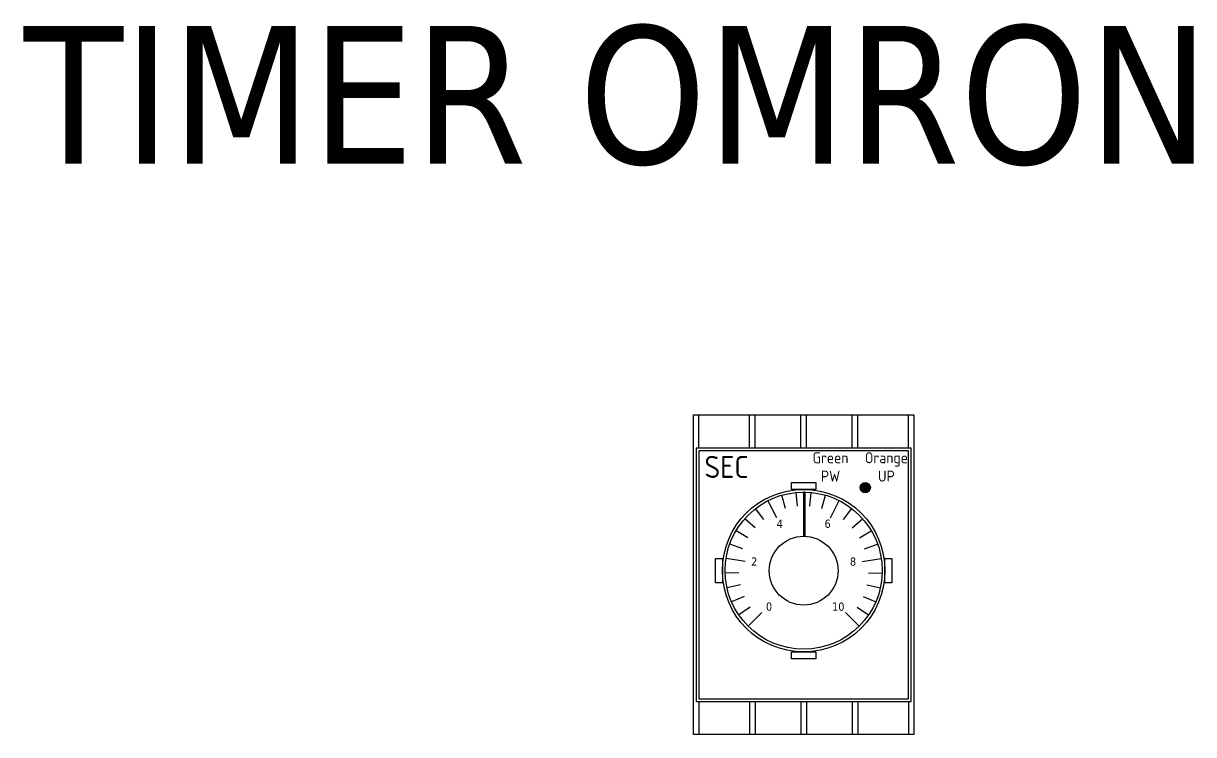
# Model space of a CAD drawing. Header units: millimetres. Extents: x 52 to 1233, y 252 to 406.
# Drawn here: x 1020.7 to 1233, y 274.6 to 403.6 of the extents above; entities that cross this region are included whole.
import ezdxf
from ezdxf.enums import TextEntityAlignment as Align

# ---------------------------------------------------------------- set-up
doc = ezdxf.new("R2010")
doc.units = ezdxf.units.MM
doc.styles.add('Tahoma (Input Text)', font='tahoma.ttf')
doc.styles.add('WD_IEC', font='isocp2.shx')

# ---------------------------------------------------------------- blocks, each defined once
blk = doc.blocks.new('kk')
blk.add_hatch(color=1).paths.add_polyline_path([(12.11, 15.06, 1), (10.26, 15.06, 1)])
at = {"color": 4}
for p, q in [((-19, 22.25), (-19, 28.25)), ((-9.82, 22.25), (-9.82, 28.25)), ((-8.82, 22.25), (-8.82, 28.25)), ((-0.5, 22.25), (-0.5, 28.25)), ((0.5, 22.25), (0.5, 28.25)), ((8.82, 22.25), (8.82, 28.25)), ((9.82, 22.25), (9.82, 28.25)), ((19, 22.25), (19, 28.25)), ((19.5, 22.25), (-19.5, 22.25)), ((-19.5, 22.25), (-19.5, -23.75)), ((19, 21.75), (-19, 21.75)), ((-19, 21.75), (-19, -23.25)), ((19, -23.25), (19, 21.75)), ((19.5, -23.75), (19.5, 22.25)), ((-19, -23.25), (19, -23.25)), ((-19.5, -23.75), (19.5, -23.75)), ((-19, -23.75), (-19, -29.75)), ((-9.82, -23.75), (-9.82, -29.75)), ((-8.82, -23.75), (-8.82, -29.75)), ((-0.5, -23.75), (-0.5, -29.75)), ((0.5, -23.75), (0.5, -29.75)), ((8.82, -23.75), (8.82, -29.75)), ((9.82, -23.75), (9.82, -29.75)), ((19, -23.75), (19, -29.75))]:
    blk.add_line(p, q, dxfattribs=at)
at = {"color": 1}
for p, q in [((-3.28, 11.28), (-3.98, 13.68)), ((-1.11, 11.7), (-1.34, 14.19)), ((1.11, 11.7), (1.34, 14.19)), ((3.28, 11.28), (3.98, 13.68)), ((-7.2, 9.28), (-8.73, 11.26)), ((7.2, 9.28), (8.73, 11.26)), ((-8.81, 7.77), (-10.69, 9.42)), ((8.81, 7.77), (10.69, 9.42)), ((-10.11, 5.98), (-12.27, 7.25)), ((10.11, 5.98), (12.27, 7.25)), ((-11.06, 3.98), (-13.41, 4.83)), ((11.06, 3.98), (13.41, 4.83)), ((-11.74, -0.37), (-14.24, -0.45)), ((11.74, -0.37), (14.24, -0.45)), ((-11.47, -2.56), (-13.91, -3.11)), ((11.47, -2.56), (13.91, -3.11)), ((-10.78, -4.67), (-13.08, -5.66)), ((10.78, -4.67), (13.08, -5.66)), ((-9.72, -6.6), (-11.79, -8.01)), ((9.72, -6.6), (11.79, -8.01))]:
    blk.add_line(p, q, dxfattribs=at)
at = {"color": 3}
for p, q in [((-4.88, 9.58), (-6.47, 12.7)), ((4.88, 9.58), (6.47, 12.7)), ((-10.62, 1.68), (-14.07, 2.23)), ((10.62, 1.68), (14.07, 2.23)), ((-7.6, -7.6), (-10.08, -10.08)), ((7.6, -7.6), (10.08, -10.08))]:
    blk.add_line(p, q, dxfattribs=at)
at = {"color": 4}
for points in [[(-20, 28.25), (20, 28.25), (20, -29.75), (-20, -29.75)], [(-2.22, 16), (2.22, 16), (2.22, 14.75), (-2.22, 14.75)], [(0, 6.25), (0.3, 6.25), (0.29, 14.25), (0, 14.25)], [(-14.75, 2.22), (-14.75, -2.22), (-16, -2.22), (-16, 2.22)], [(16, 2.22), (16, -2.22), (14.75, -2.22), (14.75, 2.22)], [(-2.22, -14.75), (2.22, -14.75), (2.22, -16), (-2.22, -16)]]:
    blk.add_lwpolyline(points, close=True, dxfattribs=at)
at = {"color": 1}
blk.add_circle((11.18, 15.06), 0.924, dxfattribs=at)
at = {"color": 4}
for radius in [14.75, 14.25, 6.25]:
    blk.add_circle((0, 0), radius, dxfattribs=at)
at = {"ltscale": 50, "width": 16.7988, "style": 'WD_IEC'}
for s, insert, char_height, attachment_point in [('{\\C6;Green\\PPW}', (4.87, 18.82), 2, 5), ('{\\C6;Orange\\PUP}', (15.01, 18.82), 2, 5), ('{\\C6;SEC}', (-17.99, 18.82), 4, 4)]:
    blk.add_mtext(s, dxfattribs=dict(at, insert=insert, char_height=char_height, attachment_point=attachment_point))
at = {"style": 'Tahoma (Input Text)'}
for tag, p in [('6', (-4.34, 8.51)), ('8', (4.34, 8.51)), ('4', (-8.97, 1.65)), ('10', (8.96, 1.65)), ('2', (-6.28, -6.52)), ('...', (6.28, -6.52))]:
    blk.add_attdef(tag, text='', height=1.5, dxfattribs=at).set_placement(p, align=Align.MIDDLE_CENTER)

msp = doc.modelspace()

# ---------------------------------------------------------------- block references
msp.add_blockref('kk', (1162.29, 304.31)).add_auto_attribs({'8': '6', '2': '0', '4': '2', '6': '4', '...': '10', '10': '8'})

# ---------------------------------------------------------------- texts
at = {"style": 'Tahoma (Input Text)'}
msp.add_text('TIMER OMRON', height=25, dxfattribs=at).set_placement((1020.83, 390.66), align=Align.MIDDLE_LEFT)

doc.saveas('drawing.dxf')
